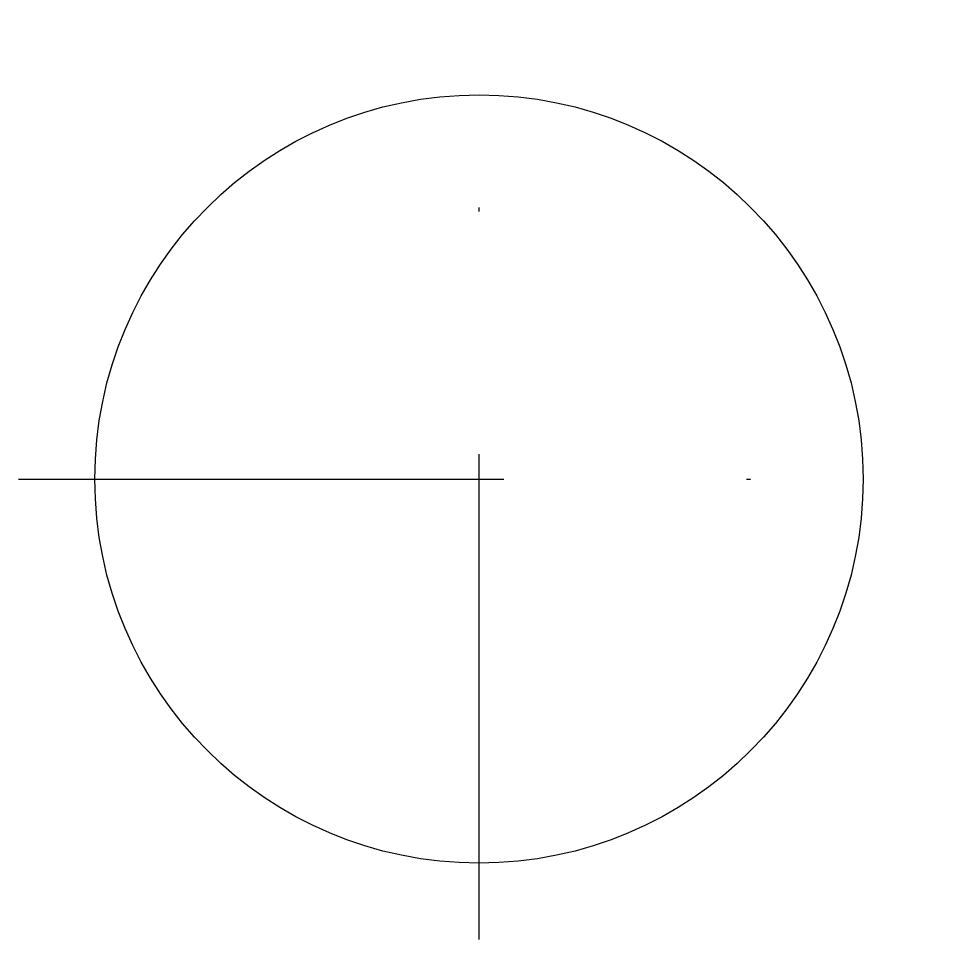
# Model space of a CAD drawing. Header units: millimetres. Extents: x 3 to 27, y 2 to 26.
import ezdxf

# ---------------------------------------------------------------- set-up
doc = ezdxf.new("R2010")
doc.units = ezdxf.units.MM
doc.linetypes.add('DASHDOT', pattern=[25.4, 12.7, -6.35, 0, -6.35])
doc.layers.get('0').update_dxf_attribs({"linetype": 'CONTINUOUS', "lineweight": 25, "true_color": 0xffffff})
doc.layers.add('layer 1', color=3, linetype='DASHDOT', lineweight=25, true_color=0x00ff00)

msp = doc.modelspace()

# ---------------------------------------------------------------- linework, layer by layer
msp.add_circle((15, 14), 10.05)
at = {"layer": 'layer 1'}
for p, q in [((15, 1.95), (15, 26.05)), ((2.95, 14), (27.05, 14))]:
    msp.add_line(p, q, dxfattribs=at)

doc.saveas('drawing.dxf')
